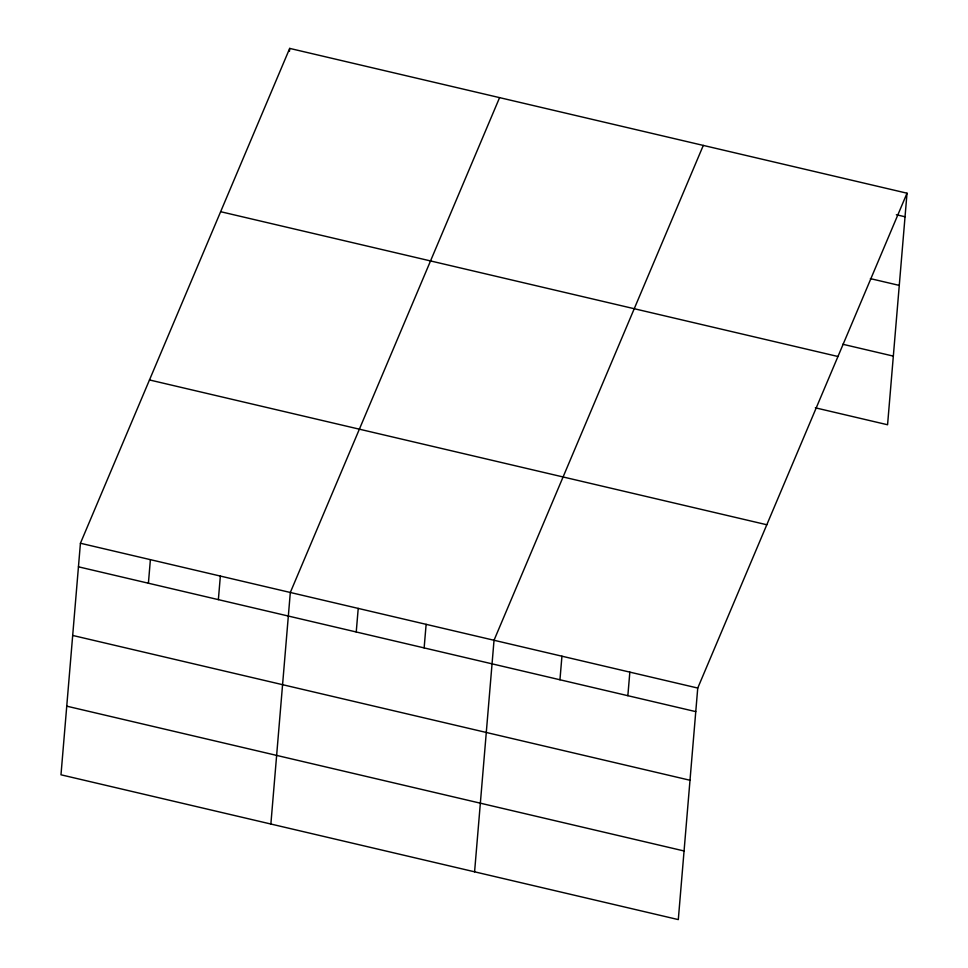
<?xml version="1.0" encoding="UTF-8"?>
<svg xmlns="http://www.w3.org/2000/svg" width="968" height="968" viewBox="0 0 968 968"><rect width="100%" height="100%" fill="white"/><g stroke="black" fill="none" stroke-linecap="round" stroke-linejoin="round"><path stroke-width="1.45" d="M80.429 543.242L60.984 774.799L678.302 919.6L697.746 688.054L907.016 193.201L289.698 48.4L80.429 543.242L697.746 688.054M148.406 583.232L150.391 559.661M218.369 599.64L220.353 576.069M289.456 51.34L289.698 48.4M270.871 824.034L290.315 592.476L499.585 97.635M356.236 631.983L358.221 608.412M424.141 647.907L426.126 624.336M474.586 871.817L494.031 640.259L703.3 145.418M559.952 679.766L561.936 656.195M627.857 695.69L629.841 672.119M907.016 193.201L887.571 424.758L815.334 407.806M896.368 214.739L905.044 216.772M870.377 278.627L899.272 285.403M842.777 344.257L893.343 356.115M220.643 211.702L837.961 356.502M149.483 379.952L766.801 524.753M78.444 566.812L695.762 711.625M72.685 635.444L690.002 780.256M66.744 706.168L684.061 850.969"/></g></svg>
